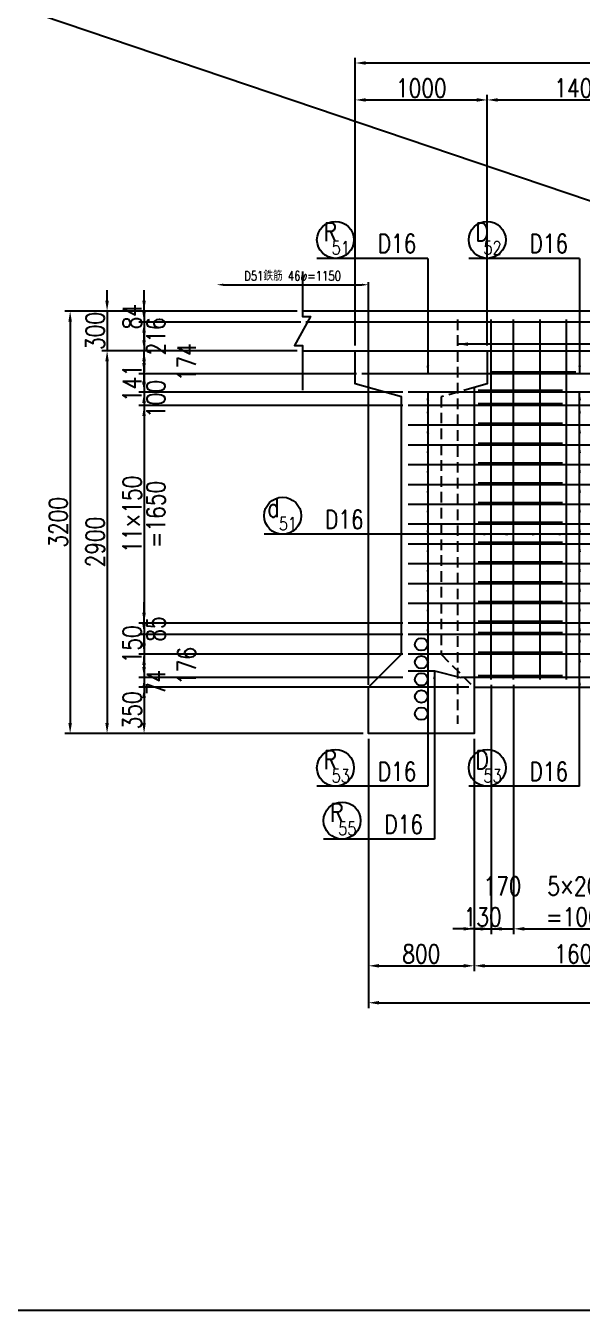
# Model space of a CAD drawing. Header units: millimetres. Extents: x -41433 to 131500, y -94900 to 39745.
# Drawn here: x 51903 to 56120, y 0 to 9733 of the extents above; entities that cross this region are included whole.
import ezdxf
from ezdxf.enums import TextEntityAlignment as Align

# ---------------------------------------------------------------- set-up
doc = ezdxf.new("R2010")
doc.units = ezdxf.units.MM
doc.header["$LTSCALE"] = 160
doc.header["$MEASUREMENT"] = 0
doc.linetypes.add('DASHED', pattern=[0.75, 0.5, -0.25])
doc.layers.get('DEFPOINTS').update_dxf_attribs({"color": 53, "linetype": 'CONTINUOUS'})
for name, color, linetype in [('DIM', 6, 'CONTINUOUS'), ('DIM-L', 6, 'CONTINUOUS'), ('GAIKEI-KEIKAKU', 4, 'CONTINUOUS'), ('TEKKIN-L', 2, 'CONTINUOUS'), ('TEKKIN-R', 3, 'CONTINUOUS'), ('TEKKIN-S', 3, 'CONTINUOUS'), ('TEXT', 4, 'CONTINUOUS')]:
    doc.layers.add(name, color=color, linetype=linetype)
doc.styles.add('DIM-TEXT', font='ROMANS', dxfattribs={"width": 0.8, "bigfont": 'EXTFONT'})
doc.styles.add('romans', font='romans.shx', dxfattribs={"bigfont": 'extfont.shx'})
doc.dimstyles.new('DIM20', dxfattribs={"dimscale": 20, "dimtxt": 3.5, "dimasz": 2.5, "dimexe": 1, "dimexo": 1, "dimgap": 1, "dimtad": 3, "dimdec": 1, "dimrnd": 1, "dimdsep": 46, "dimtxsty": 'DIM-TEXT', "dimcen": 0, "dimclrt": 4, "dimaunit": 1, "dimadec": 3, "dimazin": 2, "dimtfac": 1, "dimtdec": 1, "dimtix": 1, "dimtmove": 2, "dimatfit": 3, "dimfxl": 1, "dimtolj": 1, "dimtzin": 0, "dimlwd": -1, "dimlwe": -1, "dimarcsym": 0})
doc.dimstyles.new('DIM40', dxfattribs={"dimscale": 40, "dimtxt": 3.5, "dimasz": 2, "dimexe": 1, "dimexo": 1, "dimgap": 0.5, "dimtad": 1, "dimdec": 0, "dimzin": 9, "dimdsep": 46, "dimtxsty": 'DIM-TEXT', "dimcen": 0, "dimclrt": 4, "dimaunit": 1, "dimadec": 4, "dimazin": 0, "dimtfac": 1, "dimtdec": 0, "dimtix": 1, "dimtmove": 2, "dimatfit": 0, "dimfxl": 1, "dimlwd": -1, "dimlwe": -1, "dimarcsym": 0})

# ---------------------------------------------------------------- blocks, each defined once
blk = doc.blocks.new('*D158')
at = {"layer": 'DEFPOINTS', "color": 0, "transparency": 16777216}
for p in [(62600, 9450), (54400, 7270), (62600, 7270)]:
    blk.add_point(p, dxfattribs=at)
at = {"layer": 'DIM', "color": 0, "transparency": 16777216}
for p, q in [((54400, 7310), (54400, 9490)), ((54480, 9450), (62520, 9450)), ((62600, 7310), (62600, 9490))]:
    blk.add_line(p, q, dxfattribs=at)
for points in [[(54480, 9463.3), (54480, 9436.7), (54400, 9450)], [(62520, 9463.3), (62520, 9436.7), (62600, 9450)]]:
    blk.add_solid(points, dxfattribs=at)
at = {"layer": 'DIM', "color": 4, "transparency": 16777216, "insert": (58500, 9540), "char_height": 140, "attachment_point": 5, "style": 'DIM-TEXT'}
blk.add_mtext('8200', dxfattribs=at)
blk = doc.blocks.new('*D159')
at = {"layer": 'DEFPOINTS', "color": 0, "transparency": 16777216}
for p in [(55400, 9170), (54400, 7270), (55400, 7270)]:
    blk.add_point(p, dxfattribs=at)
at = {"layer": 'DIM', "color": 0, "transparency": 16777216}
for p, q in [((54400, 7310), (54400, 9210)), ((54480, 9170), (55320, 9170)), ((55400, 7310), (55400, 9210))]:
    blk.add_line(p, q, dxfattribs=at)
for points in [[(54480, 9183.3), (54480, 9156.7), (54400, 9170)], [(55320, 9183.3), (55320, 9156.7), (55400, 9170)]]:
    blk.add_solid(points, dxfattribs=at)
at = {"layer": 'DIM', "color": 4, "transparency": 16777216, "insert": (54900, 9260), "char_height": 140, "attachment_point": 5, "style": 'DIM-TEXT'}
blk.add_mtext('1000', dxfattribs=at)
blk = doc.blocks.new('*D160')
at = {"layer": 'DEFPOINTS', "color": 0, "transparency": 16777216}
for p in [(56800, 9170), (55400, 7270), (56800, 7270)]:
    blk.add_point(p, dxfattribs=at)
at = {"layer": 'DIM', "color": 0, "transparency": 16777216}
for p, q in [((55400, 7310), (55400, 9210)), ((55480, 9170), (56720, 9170)), ((56800, 7310), (56800, 9210))]:
    blk.add_line(p, q, dxfattribs=at)
for points in [[(55480, 9183.3), (55480, 9156.7), (55400, 9170)], [(56720, 9183.3), (56720, 9156.7), (56800, 9170)]]:
    blk.add_solid(points, dxfattribs=at)
at = {"layer": 'DIM', "color": 4, "transparency": 16777216, "insert": (56100, 9260), "char_height": 140, "attachment_point": 5, "style": 'DIM-TEXT'}
blk.add_mtext('1400', dxfattribs=at)
blk = doc.blocks.new('*D166')
at = {"layer": 'DEFPOINTS', "color": 0, "transparency": 16777216}
for p in [(54500, 4370), (62500, 4370), (62500, 2330)]:
    blk.add_point(p, dxfattribs=at)
at = {"layer": 'DIM', "color": 0, "transparency": 16777216}
for p, q in [((54500, 4330), (54500, 2290)), ((62500, 4330), (62500, 2290)), ((54580, 2330), (62420, 2330))]:
    blk.add_line(p, q, dxfattribs=at)
for points in [[(54580, 2343.3), (54580, 2316.7), (54500, 2330)], [(62420, 2343.3), (62420, 2316.7), (62500, 2330)]]:
    blk.add_solid(points, dxfattribs=at)
at = {"layer": 'DIM', "color": 4, "transparency": 16777216, "insert": (58500, 2420), "char_height": 140, "attachment_point": 5, "style": 'DIM-TEXT'}
blk.add_mtext('8000', dxfattribs=at)
blk = doc.blocks.new('*D167')
at = {"layer": 'DEFPOINTS', "color": 0, "transparency": 16777216}
for p in [(54500, 4370), (55300, 4370), (55300, 2610)]:
    blk.add_point(p, dxfattribs=at)
at = {"layer": 'DIM', "color": 0, "transparency": 16777216}
for p, q in [((54500, 4330), (54500, 2570)), ((55300, 4330), (55300, 2570)), ((54580, 2610), (55220, 2610))]:
    blk.add_line(p, q, dxfattribs=at)
for points in [[(54580, 2623.3), (54580, 2596.7), (54500, 2610)], [(55220, 2623.3), (55220, 2596.7), (55300, 2610)]]:
    blk.add_solid(points, dxfattribs=at)
at = {"layer": 'DIM', "color": 4, "transparency": 16777216, "insert": (54900, 2700), "char_height": 140, "attachment_point": 5, "style": 'DIM-TEXT'}
blk.add_mtext('800', dxfattribs=at)
blk = doc.blocks.new('*D168')
at = {"layer": 'DEFPOINTS', "color": 0, "transparency": 16777216}
for p in [(55300, 4370), (56900, 4370), (56900, 2610)]:
    blk.add_point(p, dxfattribs=at)
at = {"layer": 'DIM', "color": 0, "transparency": 16777216}
for p, q in [((55300, 4330), (55300, 2570)), ((56900, 4330), (56900, 2570)), ((55380, 2610), (56820, 2610))]:
    blk.add_line(p, q, dxfattribs=at)
for points in [[(55380, 2623.3), (55380, 2596.7), (55300, 2610)], [(56820, 2623.3), (56820, 2596.7), (56900, 2610)]]:
    blk.add_solid(points, dxfattribs=at)
at = {"layer": 'DIM', "color": 4, "transparency": 16777216, "insert": (56100, 2700), "char_height": 140, "attachment_point": 5, "style": 'DIM-TEXT'}
blk.add_mtext('1600', dxfattribs=at)
blk = doc.blocks.new('*D190')
at = {"layer": 'DEFPOINTS', "color": 0, "transparency": 16777216}
for p in [(54000, 7570), (52520, 7270), (54000, 7270)]:
    blk.add_point(p, dxfattribs=at)
at = {"layer": 'DIM', "color": 0, "transparency": 16777216}
for p, q in [((52520, 7650), (52520, 7730)), ((53960, 7570), (52480, 7570)), ((52520, 7570), (52520, 7270)), ((53960, 7270), (52480, 7270)), ((52520, 7190), (52520, 7110))]:
    blk.add_line(p, q, dxfattribs=at)
for points in [[(52506.7, 7650), (52533.3, 7650), (52520, 7570)], [(52506.7, 7190), (52533.3, 7190), (52520, 7270)]]:
    blk.add_solid(points, dxfattribs=at)
at = {"layer": 'DIM', "color": 4, "transparency": 16777216, "insert": (52430, 7420), "char_height": 140, "attachment_point": 5, "rotation": 90, "style": 'DIM-TEXT'}
blk.add_mtext('300', dxfattribs=at)
blk = doc.blocks.new('*D191')
at = {"layer": 'DEFPOINTS', "color": 0, "transparency": 16777216}
for p in [(54000, 7270), (52520, 4370), (54500, 4370)]:
    blk.add_point(p, dxfattribs=at)
at = {"layer": 'DIM', "color": 0, "transparency": 16777216}
for p, q in [((53960, 7270), (52480, 7270)), ((52520, 7190), (52520, 4450)), ((54460, 4370), (52480, 4370))]:
    blk.add_line(p, q, dxfattribs=at)
for points in [[(52506.7, 7190), (52533.3, 7190), (52520, 7270)], [(52506.7, 4450), (52533.3, 4450), (52520, 4370)]]:
    blk.add_solid(points, dxfattribs=at)
at = {"layer": 'DIM', "color": 4, "transparency": 16777216, "insert": (52430, 5820), "char_height": 140, "attachment_point": 5, "rotation": 90, "style": 'DIM-TEXT'}
blk.add_mtext('2900', dxfattribs=at)
blk = doc.blocks.new('*D192')
at = {"layer": 'DEFPOINTS', "color": 0, "transparency": 16777216}
for p in [(54000, 7570), (52240, 4370), (54500, 4370)]:
    blk.add_point(p, dxfattribs=at)
at = {"layer": 'DIM', "color": 0, "transparency": 16777216}
for p, q in [((53960, 7570), (52200, 7570)), ((52240, 7490), (52240, 4450)), ((54460, 4370), (52200, 4370))]:
    blk.add_line(p, q, dxfattribs=at)
for points in [[(52226.7, 7490), (52253.3, 7490), (52240, 7570)], [(52226.7, 4450), (52253.3, 4450), (52240, 4370)]]:
    blk.add_solid(points, dxfattribs=at)
at = {"layer": 'DIM', "color": 4, "transparency": 16777216, "insert": (52150, 5970), "char_height": 140, "attachment_point": 5, "rotation": 90, "style": 'DIM-TEXT'}
blk.add_mtext('3200', dxfattribs=at)
blk = doc.blocks.new('*D193')
at = {"layer": 'DEFPOINTS', "color": 0, "transparency": 16777216}
for p in [(54450, 7096), (52800, 6955), (54800, 6955)]:
    blk.add_point(p, dxfattribs=at)
at = {"layer": 'DIM', "color": 0, "transparency": 16777216}
for p, q in [((52800, 7176), (52800, 7256)), ((54410, 7096), (52760, 7096)), ((52800, 7096), (52800, 6955)), ((54760, 6955), (52760, 6955)), ((52800, 6875), (52800, 6795))]:
    blk.add_line(p, q, dxfattribs=at)
for points in [[(52786.7, 7176), (52813.3, 7176), (52800, 7096)], [(52786.7, 6875), (52813.3, 6875), (52800, 6955)]]:
    blk.add_solid(points, dxfattribs=at)
at = {"layer": 'DIM', "color": 4, "transparency": 16777216, "insert": (52710, 7025.5), "char_height": 140, "attachment_point": 5, "rotation": 90, "style": 'DIM-TEXT'}
blk.add_mtext('141', dxfattribs=at)
blk = doc.blocks.new('*D194')
at = {"layer": 'DEFPOINTS', "color": 0, "transparency": 16777216}
for p in [(54800, 6855), (52800, 5205), (54800, 5205)]:
    blk.add_point(p, dxfattribs=at)
at = {"layer": 'DIM', "color": 0, "transparency": 16777216}
for p, q in [((54760, 6855), (52760, 6855)), ((52800, 6775), (52800, 5285)), ((54760, 5205), (52760, 5205))]:
    blk.add_line(p, q, dxfattribs=at)
for points in [[(52786.7, 6775), (52813.3, 6775), (52800, 6855)], [(52786.7, 5285), (52813.3, 5285), (52800, 5205)]]:
    blk.add_solid(points, dxfattribs=at)
at = {"layer": 'DIM', "color": 4, "transparency": 16777216, "char_height": 140, "attachment_point": 5, "rotation": 90, "style": 'DIM-TEXT'}
for s, insert in [('11×150', (52710, 6030)), ('=1650', (52890, 6030))]:
    blk.add_mtext(s, dxfattribs=dict(at, insert=insert))
blk = doc.blocks.new('*D195')
at = {"layer": 'DEFPOINTS', "color": 0, "transparency": 16777216}
for p in [(54800, 4970), (52800, 4794), (54800, 4794)]:
    blk.add_point(p, dxfattribs=at)
at = {"layer": 'DIM', "color": 0, "transparency": 16777216}
for p, q in [((52800, 5050), (52800, 5130)), ((54760, 4970), (52760, 4970)), ((52800, 4970), (52800, 4794)), ((54760, 4794), (52760, 4794)), ((52800, 4714), (52800, 4634))]:
    blk.add_line(p, q, dxfattribs=at)
for points in [[(52786.7, 5050), (52813.3, 5050), (52800, 4970)], [(52786.7, 4714), (52813.3, 4714), (52800, 4794)]]:
    blk.add_solid(points, dxfattribs=at)
at = {"layer": 'DIM', "color": 4, "transparency": 16777216, "insert": (53006.7, 4882), "char_height": 140, "attachment_point": 5, "rotation": 90, "style": 'DIM-TEXT'}
blk.add_mtext('\\P176', dxfattribs=at)
blk = doc.blocks.new('*D196')
at = {"layer": 'DEFPOINTS', "color": 0, "transparency": 16777216}
for p in [(54800, 4794), (52800, 4720), (55300, 4720)]:
    blk.add_point(p, dxfattribs=at)
at = {"layer": 'DIM', "color": 0, "transparency": 16777216}
for p, q in [((52800, 4874), (52800, 4954)), ((54760, 4794), (52760, 4794)), ((52800, 4794), (52800, 4720)), ((55260, 4720), (52760, 4720)), ((52800, 4640), (52800, 4560))]:
    blk.add_line(p, q, dxfattribs=at)
for points in [[(52786.7, 4874), (52813.3, 4874), (52800, 4794)], [(52786.7, 4640), (52813.3, 4640), (52800, 4720)]]:
    blk.add_solid(points, dxfattribs=at)
at = {"layer": 'DIM', "color": 4, "transparency": 16777216, "insert": (52890, 4757), "char_height": 140, "attachment_point": 5, "rotation": 90, "style": 'DIM-TEXT'}
blk.add_mtext('74', dxfattribs=at)
blk = doc.blocks.new('*D197')
at = {"layer": 'DEFPOINTS', "color": 0, "transparency": 16777216}
for p in [(54500, 4720), (52800, 4370), (54500, 4370)]:
    blk.add_point(p, dxfattribs=at)
at = {"layer": 'DIM', "color": 0, "transparency": 16777216}
for p, q in [((54460, 4720), (52760, 4720)), ((52800, 4640), (52800, 4450)), ((54460, 4370), (52760, 4370))]:
    blk.add_line(p, q, dxfattribs=at)
for points in [[(52786.7, 4640), (52813.3, 4640), (52800, 4720)], [(52786.7, 4450), (52813.3, 4450), (52800, 4370)]]:
    blk.add_solid(points, dxfattribs=at)
at = {"layer": 'DIM', "color": 4, "transparency": 16777216, "insert": (52710, 4545), "char_height": 140, "attachment_point": 5, "rotation": 90, "style": 'DIM-TEXT'}
blk.add_mtext('350', dxfattribs=at)
blk = doc.blocks.new('*D198')
at = {"layer": 'DEFPOINTS', "color": 0, "transparency": 16777216}
for p in [(54000, 7570), (52800, 7486.5), (54026.6, 7486.5)]:
    blk.add_point(p, dxfattribs=at)
at = {"layer": 'DIM', "color": 0, "transparency": 16777216}
for p, q in [((52800, 7650), (52800, 7730)), ((53960, 7570), (52760, 7570)), ((52800, 7570), (52800, 7486.5)), ((53986.6, 7486.5), (52760, 7486.5)), ((52800, 7406.5), (52800, 7326.5))]:
    blk.add_line(p, q, dxfattribs=at)
for points in [[(52786.7, 7650), (52813.3, 7650), (52800, 7570)], [(52786.7, 7406.5), (52813.3, 7406.5), (52800, 7486.5)]]:
    blk.add_solid(points, dxfattribs=at)
at = {"layer": 'DIM', "color": 4, "transparency": 16777216, "insert": (52710, 7528.3), "char_height": 140, "attachment_point": 5, "rotation": 90, "style": 'DIM-TEXT'}
blk.add_mtext('84', dxfattribs=at)
blk = doc.blocks.new('*D199')
at = {"layer": 'DEFPOINTS', "color": 0, "transparency": 16777216}
for p in [(54026.6, 7486.5), (52800, 7270), (54000, 7270)]:
    blk.add_point(p, dxfattribs=at)
at = {"layer": 'DIM', "color": 0, "transparency": 16777216}
for p, q in [((52800, 7566.5), (52800, 7646.5)), ((53986.6, 7486.5), (52760, 7486.5)), ((52800, 7486.5), (52800, 7270)), ((53960, 7270), (52760, 7270)), ((52800, 7190), (52800, 7110))]:
    blk.add_line(p, q, dxfattribs=at)
for points in [[(52786.7, 7566.5), (52813.3, 7566.5), (52800, 7486.5)], [(52786.7, 7190), (52813.3, 7190), (52800, 7270)]]:
    blk.add_solid(points, dxfattribs=at)
at = {"layer": 'DIM', "color": 4, "transparency": 16777216, "insert": (52890, 7378.2), "char_height": 140, "attachment_point": 5, "rotation": 90, "style": 'DIM-TEXT'}
blk.add_mtext('216', dxfattribs=at)
blk = doc.blocks.new('*D200')
at = {"layer": 'DEFPOINTS', "color": 0, "transparency": 16777216}
for p in [(52800, 7270), (54000, 7270), (54450, 7096)]:
    blk.add_point(p, dxfattribs=at)
at = {"layer": 'DIM', "color": 0, "transparency": 16777216}
for p, q in [((52800, 7350), (52800, 7430)), ((53960, 7270), (52760, 7270)), ((52800, 7096), (52800, 7270)), ((54410, 7096), (52760, 7096)), ((52800, 7016), (52800, 6936))]:
    blk.add_line(p, q, dxfattribs=at)
for points in [[(52786.7, 7350), (52813.3, 7350), (52800, 7270)], [(52786.7, 7016), (52813.3, 7016), (52800, 7096)]]:
    blk.add_solid(points, dxfattribs=at)
at = {"layer": 'DIM', "color": 4, "transparency": 16777216, "insert": (53006.7, 7183), "char_height": 140, "attachment_point": 5, "rotation": 90, "style": 'DIM-TEXT'}
blk.add_mtext('\\P174', dxfattribs=at)
blk = doc.blocks.new('*D230')
at = {"layer": 'DEFPOINTS', "color": 0, "transparency": 16777216}
for p in [(55430, 4778), (55300, 4370), (55430, 2890)]:
    blk.add_point(p, dxfattribs=at)
at = {"layer": 'DIM', "color": 0, "transparency": 16777216}
for p, q in [((55430, 4738), (55430, 2850)), ((55300, 4330), (55300, 2850)), ((55220, 2890), (55140, 2890)), ((55300, 2890), (55430, 2890)), ((55510, 2890), (55590, 2890))]:
    blk.add_line(p, q, dxfattribs=at)
for points in [[(55220, 2903.3), (55220, 2876.7), (55300, 2890)], [(55510, 2903.3), (55510, 2876.7), (55430, 2890)]]:
    blk.add_solid(points, dxfattribs=at)
at = {"layer": 'DIM', "color": 4, "transparency": 16777216, "insert": (55365, 2980), "char_height": 140, "attachment_point": 5, "style": 'DIM-TEXT'}
blk.add_mtext('130', dxfattribs=at)
blk = doc.blocks.new('*D231')
at = {"layer": 'DEFPOINTS', "color": 0, "transparency": 16777216}
for p in [(55600, 4778), (56600, 4778), (56600, 2890)]:
    blk.add_point(p, dxfattribs=at)
at = {"layer": 'DIM', "color": 0, "transparency": 16777216}
for p, q in [((55600, 4738), (55600, 2850)), ((56600, 4738), (56600, 2850)), ((55680, 2890), (56520, 2890))]:
    blk.add_line(p, q, dxfattribs=at)
for points in [[(55680, 2903.3), (55680, 2876.7), (55600, 2890)], [(56520, 2903.3), (56520, 2876.7), (56600, 2890)]]:
    blk.add_solid(points, dxfattribs=at)
at = {"layer": 'DIM', "color": 4, "transparency": 16777216, "insert": (56100, 3096.7), "char_height": 140, "attachment_point": 5, "style": 'DIM-TEXT'}
blk.add_mtext('5×200\\P=1000', dxfattribs=at)
blk = doc.blocks.new('*D410')
at = {"layer": 'DEFPOINTS', "color": 0, "transparency": 16777216}
for p in [(55430, 4778), (55600, 4778), (55600, 2890)]:
    blk.add_point(p, dxfattribs=at)
at = {"layer": 'DIM', "color": 0, "transparency": 16777216}
for p, q in [((55430, 4738), (55430, 2850)), ((55600, 4738), (55600, 2850)), ((55350, 2890), (55270, 2890)), ((55430, 2890), (55600, 2890)), ((55680, 2890), (55760, 2890))]:
    blk.add_line(p, q, dxfattribs=at)
for points in [[(55350, 2903.3), (55350, 2876.7), (55430, 2890)], [(55680, 2903.3), (55680, 2876.7), (55600, 2890)]]:
    blk.add_solid(points, dxfattribs=at)
at = {"layer": 'DIM', "color": 4, "transparency": 16777216, "insert": (55515, 3096.7), "char_height": 140, "attachment_point": 5, "style": 'DIM-TEXT'}
blk.add_mtext('170\\P ', dxfattribs=at)
blk = doc.blocks.new('*D510')
at = {"layer": 'DEFPOINTS', "color": 0, "transparency": 16777216}
for p in [(54800, 6955), (52800, 6855), (54800, 6855)]:
    blk.add_point(p, dxfattribs=at)
at = {"layer": 'DIM', "color": 0, "transparency": 16777216}
for p, q in [((52800, 7035), (52800, 7115)), ((54760, 6955), (52760, 6955)), ((52800, 6955), (52800, 6855)), ((54760, 6855), (52760, 6855)), ((52800, 6775), (52800, 6695))]:
    blk.add_line(p, q, dxfattribs=at)
for points in [[(52786.7, 7035), (52813.3, 7035), (52800, 6955)], [(52786.7, 6775), (52813.3, 6775), (52800, 6855)]]:
    blk.add_solid(points, dxfattribs=at)
at = {"layer": 'DIM', "color": 4, "transparency": 16777216, "insert": (52890, 6905), "char_height": 140, "attachment_point": 5, "rotation": 90, "style": 'DIM-TEXT'}
blk.add_mtext('100', dxfattribs=at)
blk = doc.blocks.new('A$C101A6795')
at = {"layer": 'DEFPOINTS'}
for centre in [(0, 675.4), (0, 540), (0, 410), (0, 280), (0, 150)]:
    blk.add_circle(centre, 47.5, dxfattribs=at)
blk = doc.blocks.new('*D1330')
at = {"layer": 'DEFPOINTS', "color": 0, "transparency": 16777216}
for p in [(54800, 5205), (52800, 5120), (54800, 5120)]:
    blk.add_point(p, dxfattribs=at)
at = {"layer": 'DIM', "color": 0, "transparency": 16777216}
for p, q in [((52800, 5285), (52800, 5365)), ((54760, 5205), (52760, 5205)), ((52800, 5205), (52800, 5120)), ((54760, 5120), (52760, 5120)), ((52800, 5040), (52800, 4960))]:
    blk.add_line(p, q, dxfattribs=at)
for points in [[(52786.7, 5285), (52813.3, 5285), (52800, 5205)], [(52786.7, 5040), (52813.3, 5040), (52800, 5120)]]:
    blk.add_solid(points, dxfattribs=at)
at = {"layer": 'DIM', "color": 4, "transparency": 16777216, "insert": (52890, 5162.5), "char_height": 140, "attachment_point": 5, "rotation": 90, "style": 'DIM-TEXT'}
blk.add_mtext('85', dxfattribs=at)
blk = doc.blocks.new('*D1331')
at = {"layer": 'DEFPOINTS', "color": 0, "transparency": 16777216}
for p in [(54800, 5120), (52800, 4970), (54800, 4970)]:
    blk.add_point(p, dxfattribs=at)
at = {"layer": 'DIM', "color": 0, "transparency": 16777216}
for p, q in [((52800, 5200), (52800, 5280)), ((54760, 5120), (52760, 5120)), ((52800, 5120), (52800, 4970)), ((54760, 4970), (52760, 4970)), ((52800, 4890), (52800, 4810))]:
    blk.add_line(p, q, dxfattribs=at)
for points in [[(52786.7, 5200), (52813.3, 5200), (52800, 5120)], [(52786.7, 4890), (52813.3, 4890), (52800, 4970)]]:
    blk.add_solid(points, dxfattribs=at)
at = {"layer": 'DIM', "color": 4, "transparency": 16777216, "insert": (52710, 5045), "char_height": 140, "attachment_point": 5, "rotation": 90, "style": 'DIM-TEXT'}
blk.add_mtext('150', dxfattribs=at)
blk = doc.blocks.new('*D1577')
at = {"layer": 'DEFPOINTS', "color": 0, "transparency": 16777216}
for p, q in [((54500, 4740), (54500, 7790)), ((53400, 7770), (54450, 7770))]:
    blk.add_line(p, q, dxfattribs=at)
for p in [(54500, 7770), (53350, 7570), (54500, 4720)]:
    blk.add_point(p, dxfattribs=at)
for points in [[(53400, 7778.3), (53400, 7761.7), (53350, 7770)], [(54450, 7778.3), (54450, 7761.7), (54500, 7770)]]:
    blk.add_solid(points, dxfattribs=at)
at = {"layer": 'DEFPOINTS', "color": 0, "transparency": 16777216, "insert": (53925, 7825), "char_height": 70, "attachment_point": 5, "style": 'DIM-TEXT'}
blk.add_mtext('\\A1;D51鉄筋 46φ=1150', dxfattribs=at)

msp = doc.modelspace()

# ---------------------------------------------------------------- linework, layer by layer
at = {"layer": 'DEFPOINTS'}
msp.add_line((50000, 10500), (81000, 0), dxfattribs=at)
at = {"layer": 'DEFPOINTS', "flags": 128}
msp.add_lwpolyline([(50000, 0), (81000, 0), (81000, 10500), (50000, 10500)], close=True, dxfattribs=at)
at = {"layer": 'DIM-L'}
for p, q in [((54950, 7970), (54110, 7970)), ((54950, 7970), (54950, 7096)), ((56100, 7970), (55260, 7970)), ((56100, 7970), (56100, 7096)), ((61825, 7320), (55175, 7320)), ((54950, 6955), (54950, 3970)), ((56100, 3970), (56100, 6955)), ((54950, 5880), (53710, 5880)), ((61570, 5880), (54950, 5880)), ((55000, 4844), (55000, 3570)), ((54950, 3970), (54110, 3970)), ((56100, 3970), (55260, 3970)), ((55000, 3570), (54160, 3570))]:
    msp.add_line(p, q, dxfattribs=at)
at = {"layer": 'DIM-L', "flags": 128}
msp.add_lwpolyline([(54000, 7870), (54000, 7530), (54060, 7530), (53940, 7310), (54000, 7310), (54000, 6970)], dxfattribs=at)
at = {"layer": 'DIM-L'}
for centre in [(54250, 8110), (55400, 8110), (53850, 6020), (54250, 4110), (55400, 4110), (54300, 3710)]:
    msp.add_circle(centre, 140, dxfattribs=at)
for points in [[(55255, 7306.67), (55255, 7333.33), (55175, 7320)], [(54940, 7156), (54960, 7156), (54950, 7096)], [(56090, 7156), (56110, 7156), (56100, 7096)], [(54960, 6895), (54940, 6895), (54950, 6955)], [(56110, 6895), (56090, 6895), (56100, 6955)], [(54960, 6795), (54940, 6795), (54950, 6855)], [(56110, 6795), (56090, 6795), (56100, 6855)], [(54960, 6645), (54940, 6645), (54950, 6705)], [(56110, 6645), (56090, 6645), (56100, 6705)], [(54960, 6495), (54940, 6495), (54950, 6555)], [(56110, 6495), (56090, 6495), (56100, 6555)], [(54960, 6345), (54940, 6345), (54950, 6405)], [(56110, 6345), (56090, 6345), (56100, 6405)], [(54960, 6195), (54940, 6195), (54950, 6255)], [(56110, 6195), (56090, 6195), (56100, 6255)], [(54960, 6045), (54940, 6045), (54950, 6105)], [(56110, 6045), (56090, 6045), (56100, 6105)], [(54960, 5895), (54940, 5895), (54950, 5955)], [(56110, 5895), (56090, 5895), (56100, 5955)], [(55370, 5870), (55370, 5890), (55430, 5880)], [(55540, 5870), (55540, 5890), (55600, 5880)], [(55740, 5870), (55740, 5890), (55800, 5880)], [(55940, 5870), (55940, 5890), (56000, 5880)], [(54960, 5745), (54940, 5745), (54950, 5805)], [(56110, 5745), (56090, 5745), (56100, 5805)], [(54960, 5595), (54940, 5595), (54950, 5655)], [(56110, 5595), (56090, 5595), (56100, 5655)], [(54960, 5445), (54940, 5445), (54950, 5505)], [(56110, 5445), (56090, 5445), (56100, 5505)], [(54960, 5295), (54940, 5295), (54950, 5355)], [(56110, 5295), (56090, 5295), (56100, 5355)], [(54960, 5145), (54940, 5145), (54950, 5205)], [(56110, 5145), (56090, 5145), (56100, 5205)], [(54960, 5060), (54940, 5060), (54950, 5120)], [(56110, 5060), (56090, 5060), (56100, 5120)], [(54960, 4910), (54940, 4910), (54950, 4970)], [(56110, 4910), (56090, 4910), (56100, 4970)], [(55010, 4784), (54990, 4784), (55000, 4844)], [(56110, 4734), (56090, 4734), (56100, 4794)]]:
    msp.add_solid(points, dxfattribs=at)
at = {"layer": 'GAIKEI-KEIKAKU', "ltscale": 0.5}
msp.add_line((55300, 4720), (56900, 4720), dxfattribs=at)
for points in [[(63000, 7570), (54000, 7570)], [(54000, 7270), (54400, 7270), (62600, 7270), (63000, 7270)]]:
    msp.add_lwpolyline(points, dxfattribs=at)
at = {"layer": 'GAIKEI-KEIKAKU', "ltscale": 0.5, "flags": 128}
msp.add_lwpolyline([(55400, 7270), (55400, 7020), (55300, 6991.43), (55300, 4370), (54500, 4370), (54500, 4720), (54750, 4970), (54750, 6920), (54400, 7020), (54400, 7270), (55400, 7270)], dxfattribs=at)
at = {"layer": 'GAIKEI-KEIKAKU', "linetype": 'DASHED'}
msp.add_lwpolyline([(55300, 6991.43), (55050, 6920), (55050, 4970), (55300, 4720)], dxfattribs=at)
at = {"layer": 'TEKKIN-L'}
for p, q in [((58500, 7486.5), (54026.6, 7486.5)), ((56070, 7096), (54450, 7096)), ((56770, 7096), (55430, 7096)), ((55970, 6955), (54800, 6955)), ((56870, 6955), (55330, 6955)), ((55970, 6855), (54800, 6855)), ((56870, 6855), (55330, 6855)), ((55970, 6705), (54800, 6705)), ((56870, 6705), (55330, 6705)), ((55970, 6555), (54800, 6555)), ((56870, 6555), (55330, 6555)), ((55970, 6405), (54800, 6405)), ((56870, 6405), (55330, 6405)), ((55970, 6255), (54800, 6255)), ((56870, 6255), (55330, 6255)), ((55970, 6105), (54800, 6105)), ((56870, 6105), (55330, 6105)), ((55970, 5955), (54800, 5955)), ((56870, 5955), (55330, 5955)), ((55970, 5805), (54800, 5805)), ((56870, 5805), (55330, 5805)), ((55970, 5655), (54800, 5655)), ((56870, 5655), (55330, 5655)), ((55970, 5505), (54800, 5505)), ((56870, 5505), (55330, 5505)), ((55970, 5355), (54800, 5355)), ((56870, 5355), (55330, 5355)), ((55970, 5205), (54800, 5205)), ((56870, 5205), (55330, 5205)), ((55970, 5120), (54800, 5120)), ((56870, 5120), (55330, 5120)), ((55970, 4970), (54800, 4970)), ((56870, 4970), (55330, 4970)), ((54800, 4844), (55000, 4844)), ((55000, 4844), (55200, 4794)), ((55970, 4794), (55200, 4794)), ((56870, 4794), (55330, 4794))]:
    msp.add_line(p, q, dxfattribs=at)
at = {"layer": 'TEKKIN-R'}
for p, q in [((55430, 7111), (56070, 7111)), ((55330, 6970), (55970, 6970)), ((55330, 6870), (55970, 6870)), ((55330, 6720), (55970, 6720)), ((55330, 6570), (55970, 6570)), ((55330, 6420), (55970, 6420)), ((55330, 6270), (55970, 6270)), ((55330, 6120), (55970, 6120)), ((55330, 5970), (55970, 5970)), ((55330, 5820), (55970, 5820)), ((55330, 5670), (55970, 5670)), ((55330, 5520), (55970, 5520)), ((55330, 5370), (55970, 5370)), ((55330, 5220), (55970, 5220)), ((55330, 5135), (55970, 5135)), ((55330, 4985), (55970, 4985)), ((55330, 4809), (55970, 4809))]:
    msp.add_line(p, q, dxfattribs=at)
at = {"layer": 'TEKKIN-S'}
for p, q in [((55430, 4778), (55430, 7507)), ((55600, 4778), (55600, 7507)), ((55800, 4778), (55800, 7507)), ((56000, 4778), (56000, 7507))]:
    msp.add_line(p, q, dxfattribs=at)
at = {"layer": 'TEKKIN-S', "linetype": 'DASHED', "flags": 128}
msp.add_lwpolyline([(55175, 7507), (55175, 4444)], dxfattribs=at)
msp.add_lwpolyline([(55175, 7507), (55175, 4444)], dxfattribs=at)

# ---------------------------------------------------------------- block references
at = {"layer": 'DEFPOINTS'}
msp.add_blockref('A$C101A6795', (54900, 4370), dxfattribs=at)

# ---------------------------------------------------------------- texts
at = {"layer": 'TEXT', "style": 'romans', "width": 0.8}
for s, height, p in [('R', 140, (54210, 8170)), ('D', 140, (55360, 8170)), ('51', 100, (54290, 8050)), ('52', 100, (55440, 8050)), ('d', 140, (53779.49, 6080)), ('51', 100, (53890, 5960)), ('R', 140, (54210, 4170)), ('D', 140, (55360, 4170)), ('53', 100, (54290, 4050)), ('53', 100, (55440, 4050)), ('R', 140, (54260, 3770)), ('55', 100, (54340, 3650))]:
    msp.add_text(s, height=height, rotation=0.000107, dxfattribs=at).set_placement(p, align=Align.MIDDLE)
for p in [(54570, 7970), (55720, 7970), (54170, 5880), (54570, 3970), (55720, 3970), (54620, 3570)]:
    msp.add_text('D16', height=140, rotation=0.000107, dxfattribs=at).set_placement(p, align=Align.BOTTOM_LEFT)

# ---------------------------------------------------------------- dimensions: what is measured, and where the dimension line sits
at = {"layer": 'DEFPOINTS'}
dim = msp.add_linear_dim(base=(54500, 7770), p1=(53350, 7570), p2=(54500, 4720), text='D51鉄筋 46φ=<>', dimstyle='DIM20', override={"dimse1": 1, "dimclrt": 0}, dxfattribs=at)
dim.commit()
dim.dimension.update_dxf_attribs({"geometry": '*D1577', "text_midpoint": (53925, 7825)})
at = {"layer": 'DIM'}
for base, p1, p2, picture, middle in [((62600, 9450), (54400, 7270), (62600, 7270), '*D158', (58500, 9540)), ((55400, 9170), (54400, 7270), (55400, 7270), '*D159', (54900, 9260)), ((56800, 9170), (55400, 7270), (56800, 7270), '*D160', (56100, 9260)), ((62500, 2330), (54500, 4370), (62500, 4370), '*D166', (58500, 2420)), ((55300, 2610), (54500, 4370), (55300, 4370), '*D167', (54900, 2700)), ((56900, 2610), (55300, 4370), (56900, 4370), '*D168', (56100, 2700))]:
    dim = msp.add_linear_dim(base=base, p1=p1, p2=p2, dimstyle='DIM40', dxfattribs=at)
    dim.commit()
    dim.dimension.update_dxf_attribs({"geometry": picture, "text_midpoint": middle})
for base, p1, p2, picture, middle in [((52520, 7270), (54000, 7570), (54000, 7270), '*D190', (52430, 7420)), ((52799.9999901, 7486.5), (54000, 7570), (54026.6, 7486.5), '*D198', (52709.9999901, 7528.25)), ((52240, 4370), (54000, 7570), (54500, 4370), '*D192', (52150, 5970)), ((52520, 4370), (54000, 7270), (54500, 4370), '*D191', (52430, 5820)), ((52800, 6955), (54450, 7096), (54800, 6955), '*D193', (52710, 7025.5)), ((52800, 4970), (54800, 5120), (54800, 4970), '*D1331', (52710, 5045)), ((52800, 4370), (54500, 4720), (54500, 4370), '*D197', (52710, 4545))]:
    dim = msp.add_linear_dim(base=base, p1=p1, p2=p2, angle=90, dimstyle='DIM40', dxfattribs=at)
    dim.commit()
    dim.dimension.update_dxf_attribs({"geometry": picture, "text_midpoint": middle})
for base, p1, p2, text, picture, middle in [((52800, 7270), (54026.6, 7486.5), (54000, 7270), '\\X216', '*D199', (52800, 7378.25)), ((52800, 7270), (54450, 7096), (54000, 7270), '\\X\\P<>', '*D200', (52800, 7183)), ((52800, 6855), (54800, 6955), (54800, 6855), '\\X<>', '*D510', (52800, 6905)), ((52800, 5205), (54800, 6855), (54800, 5205), '11×150\\X=<>', '*D194', (52800, 6030)), ((52800, 5120), (54800, 5205), (54800, 5120), '\\X<>', '*D1330', (52800, 5162.5)), ((52800, 4794), (54800, 4970), (54800, 4794), '\\X\\P<>', '*D195', (52800, 4882)), ((52800, 4720), (54800, 4794), (55300, 4720), '\\X<>', '*D196', (52800, 4757))]:
    dim = msp.add_linear_dim(base=base, p1=p1, p2=p2, angle=90, text=text, dimstyle='DIM40', dxfattribs=at)
    dim.commit()
    dim.dimension.update_dxf_attribs({"geometry": picture, "text_midpoint": middle})
dim = msp.add_linear_dim(base=(55430, 2890), p1=(55300, 4370), p2=(55430, 4778), dimstyle='DIM40', override={"dimfxl": 0}, dxfattribs=at)
dim.commit()
dim.dimension.update_dxf_attribs({"geometry": '*D230', "text_midpoint": (55365, 2980)})
for base, p1, p2, text, picture, middle in [((55600, 2890), (55430, 4778), (55600, 4778), '<>\\P ', '*D410', (55515, 3096.67)), ((56600, 2890), (55600, 4778), (56600, 4778), '5×200\\P=<>', '*D231', (56100, 3096.67))]:
    dim = msp.add_linear_dim(base=base, p1=p1, p2=p2, text=text, dimstyle='DIM40', override={"dimfxl": 0}, dxfattribs=at)
    dim.commit()
    dim.dimension.update_dxf_attribs({"geometry": picture, "text_midpoint": middle})

doc.saveas('drawing.dxf')
